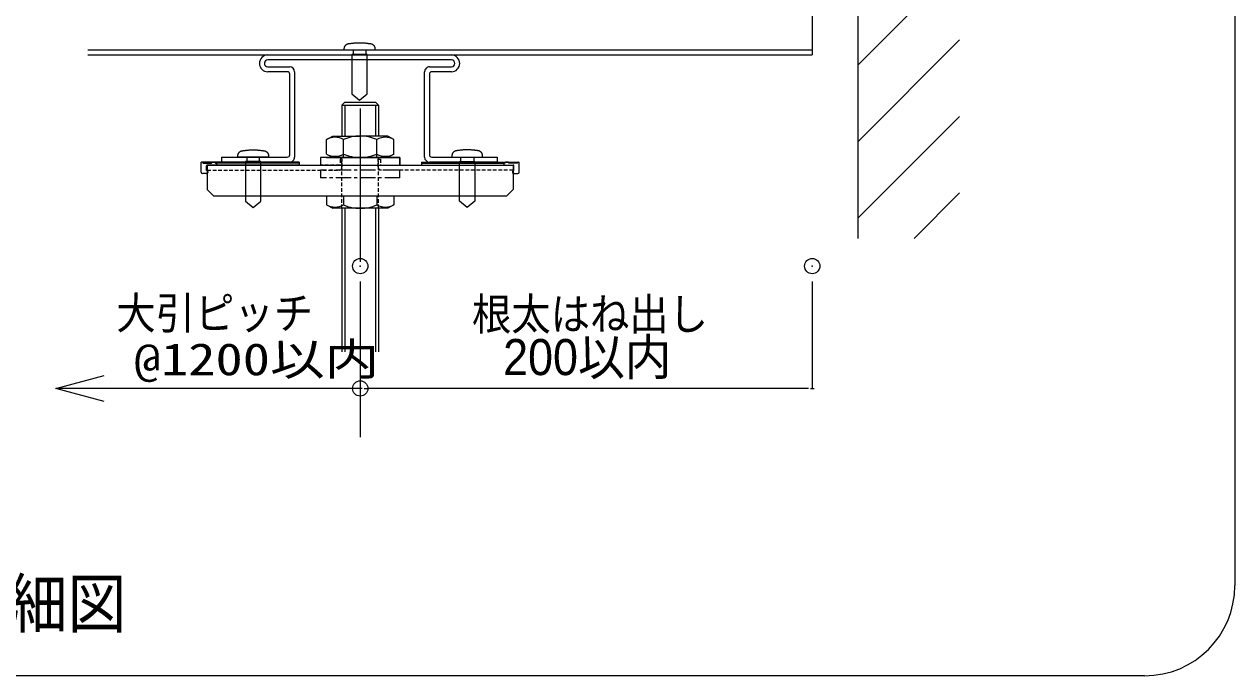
# Model space of a CAD drawing. Units: millimetres, scale not verified. Extents: x -4131 to 4169, y -981 to 998.
# Drawn here: x 1467.5 to 1863.3, y -93.1 to 119.8 of the extents above; entities that cross this region are included whole.
import ezdxf
from ezdxf.enums import TextEntityAlignment as Align

# ---------------------------------------------------------------- set-up
doc = ezdxf.new("R2010")
doc.units = ezdxf.units.MM
doc.header["$LTSCALE"] = 10
doc.header["$PDMODE"] = 32
doc.header["$PDSIZE"] = 5
doc.linetypes.add('CHAIN1', pattern=[8, 5, -1, 1, -1])
doc.linetypes.add('DASHED1', pattern=[1.8, 1.2, -0.6])
for name, color, linetype, lineweight in [('0-2_文字', 4, 'Continuous', 9), ('0-3_寸法', 7, 'Continuous', 9), ('0-4_一般', 4, 'Continuous', 9), ('0-5_ビス', 2, 'Continuous', 9), ('0-6_0', 7, 'Continuous', 9), ('0-8_大引', 4, 'Continuous', 9), ('0-9_根太', 4, 'Continuous', 9), ('0-B_束', 4, 'Continuous', 9)]:
    doc.layers.add(name, color=color, linetype=linetype, lineweight=lineweight)
doc.layers.add('0-7_DEFPOINTS', color=7, linetype='Continuous')
doc.styles.add('ＭＳ ゴシック', font='')
doc.styles.add('ＭＳ Ｐゴシック', font='')
doc.styles.get('ＭＳ ゴシック').set_extended_font_data('MS Gothic')
doc.styles.get('ＭＳ Ｐゴシック').set_extended_font_data('MS PGothic')

# ---------------------------------------------------------------- blocks, each defined once
blk = doc.blocks.new('グループ-39-1')
at = {"layer": '0-4_一般'}
for p, q in [((18556.9, 5312.8), (18225.1, 4981)), ((18556.9, 5062.8), (18225.1, 4731)), ((18556.9, 4812.8), (18225.1, 4481)), ((18556.9, 4562.8), (18225.1, 4231)), ((18556.9, 4312.8), (18225.1, 3981)), ((18556.9, 4062.8), (18225.1, 3731)), ((18556.9, 3812.8), (18225.1, 3481)), ((18556.9, 3562.8), (18408, 3413.9))]:
    blk.add_line(p, q, dxfattribs=at)
blk = doc.blocks.new('_DOT')
at = {"layer": '0-6_0'}
for p, q in [((-5, 0), (-10, 0)), ((-2.5, 0), (2.5, 0))]:
    blk.add_line(p, q, dxfattribs=at)
blk = doc.blocks.new('グループ-97-1')
at = {"layer": '0-5_ビス'}
for p, q in [((-21.2, 59.3), (-21.2, 45.3)), ((21.2, 45.3), (21.2, 59.3))]:
    blk.add_line(p, q, dxfattribs=at)
for points in [[(-50, 59.3), (-50, 59.6), (-50, 59.8), (-50, 60.1), (-50, 60.3), (-50, 60.5), (-50, 60.8), (-50, 61), (-50, 61.3), (-50, 61.5), (-50, 61.8), (-50, 62), (-50, 62.2), (-50, 62.5), (-50, 62.7), (-50, 63), (-50, 63.2), (-50, 63.4), (-50, 63.7), (-50, 63.9), (-50, 64.2), (-50, 64.4), (-50, 65.2), (-49.9, 66.2), (-49.8, 67.3), (-49.5, 68.3), (-49.2, 69.3), (-48.9, 70.4), (-48.4, 71.4), (-47.9, 72.4), (-47.3, 73.3), (-46.6, 74.3), (-45.9, 75.1), (-45.1, 76), (-44.3, 76.7), (-43.4, 77.4), (-42.5, 78), (-41.5, 78.6), (-40.5, 79.1), (-39.5, 79.5)], [(-39.5, 79.5), (-38.5, 79.8), (-37.5, 80.1), (-36.5, 80.3), (-35.8, 80.4), (-35.3, 80.4), (-34.7, 80.5), (-34.2, 80.6), (-33.7, 80.6), (-33.2, 80.7), (-32.7, 80.8), (-32.1, 80.8), (-31.6, 80.9), (-31.1, 81), (-30.6, 81), (-30.1, 81.1), (-29.5, 81.2), (-29, 81.2), (-28.5, 81.3), (-28, 81.4), (-27.5, 81.4), (-26.9, 81.5), (-26.4, 81.6), (-25.9, 81.6), (-25.4, 81.7), (-24.4, 81.8), (-22.1, 82.1), (-19.7, 82.3), (-17.4, 82.6), (-15, 82.8), (-12.6, 82.9), (-10.3, 83.1), (-7.9, 83.2), (-5.6, 83.3), (-3.2, 83.3), (-0.9, 83.3), (1.5, 83.3), (3.8, 83.3), (6.2, 83.2), (8.5, 83.2)], [(8.5, 83.2), (10.9, 83), (13.2, 82.9), (15.6, 82.7), (17.9, 82.5), (20.3, 82.3), (22.6, 82), (25, 81.7), (25.5, 81.7), (26, 81.6), (26.6, 81.5), (27.1, 81.5), (27.6, 81.4), (28.1, 81.3), (28.6, 81.3), (29.2, 81.2), (29.7, 81.1), (30.2, 81.1), (30.7, 81), (31.2, 80.9), (31.7, 80.9), (32.3, 80.8), (32.8, 80.7), (33.3, 80.7), (33.8, 80.6), (34.3, 80.5), (34.9, 80.5), (35.4, 80.4), (35.9, 80.3), (36.8, 80.2), (37.8, 80), (38.8, 79.7), (39.8, 79.4), (40.8, 79), (41.8, 78.5), (42.7, 77.9), (43.6, 77.2), (44.5, 76.5), (45.3, 75.8), (46.1, 74.9)], [(15.9, 59.3), (11.2, 59.3), (6.5, 59.3), (1.8, 59.3), (-2.9, 59.3), (-7.6, 59.3), (-12.4, 59.3), (-17.1, 59.3), (-21.8, 59.3), (-26.5, 59.3), (-31.2, 59.3), (-35.9, 59.3), (-40.6, 59.3), (-45.3, 59.3), (-50, 59.3), (-50, 59.3)], [(46.1, 74.9), (46.8, 74), (47.5, 73.1), (48, 72.1), (48.5, 71.1), (49, 70.1), (49.3, 69.1), (49.6, 68), (49.8, 67), (49.9, 66), (50, 65), (50, 64.3), (50, 64.1), (50, 63.9), (50, 63.6), (50, 63.4), (50, 63.1), (50, 62.9), (50, 62.7), (50, 62.4), (50, 62.2), (50, 61.9), (50, 61.7), (50, 61.4), (50, 61.2), (50, 61), (50, 60.7), (50, 60.5), (50, 60.2), (50, 60), (50, 59.8), (50, 59.5), (48.8, 59.3), (44.1, 59.3), (39.4, 59.3), (34.7, 59.3), (30, 59.3), (25.3, 59.3), (20.6, 59.3), (15.9, 59.3)]]:
    blk.add_lwpolyline(points, dxfattribs=at)
blk.add_lwpolyline([(-25, 45.3), (-25, -84.1), (0, -104.7), (25, -84.1), (25, 45.3)], close=True, dxfattribs=at)
blk = doc.blocks.new('ナベテクス4x16')
at = {"layer": '0-5_ビス'}
blk.add_blockref('グループ-97-1', (0, 0), dxfattribs=at)
blk = doc.blocks.new('グループ-178-1')
at = {"layer": '0-B_束'}
for p, q in [((16536.8, 3849.3), (16546.8, 3859.3)), ((16536.8, 3849.3), (16656.8, 3849.3)), ((16536.8, 3849.3), (16536.8, 3748.4)), ((16546.8, 3859.3), (16646.8, 3859.3)), ((16546.8, 3849.3), (16546.8, 3748.4)), ((16646.8, 3859.3), (16656.8, 3849.3)), ((16646.8, 3849.3), (16646.8, 3748.4)), ((16656.8, 3849.3), (16656.8, 3748.4)), ((16536.8, 3512.4), (16536.8, 3043.9)), ((16546.8, 3512.4), (16546.8, 3043.9)), ((16646.8, 3512.4), (16646.8, 3043.9)), ((16656.8, 3512.4), (16656.8, 3043.9))]:
    blk.add_line(p, q, dxfattribs=at)
blk = doc.blocks.new('グループ-179-1')
at = {"layer": '0-B_束'}
for p, q in [((16466.8, 3678.4), (16466.8, 3653.4)), ((16726.8, 3678.4), (16466.8, 3678.4)), ((16726.8, 3653.4), (16726.8, 3678.4))]:
    blk.add_line(p, q, dxfattribs=at)
blk = doc.blocks.new('グループ-180-1')
at = {"layer": '0-B_束'}
for p, q in [((16487.1, 3553.4), (16487.1, 3523.8)), ((16487.1, 3523.8), (16506.8, 3512.4)), ((16542, 3553.4), (16542, 3523.8)), ((16651.7, 3553.4), (16651.7, 3523.8)), ((16706.5, 3523.8), (16686.8, 3512.4)), ((16706.5, 3553.4), (16706.5, 3523.8)), ((16686.8, 3512.4), (16506.8, 3512.4))]:
    blk.add_line(p, q, dxfattribs=at)
for centre, radius, start, end in [((16514.5, 3571.3), 54.9, 240, 300), ((16596.8, 3650.3), 138, 246.5735, 293.4265), ((16679.1, 3571.3), 54.9, 240, 300)]:
    blk.add_arc(centre, radius, start, end, dxfattribs=at)
blk = doc.blocks.new('グループ-181-1')
at = {"layer": '0-B_束'}
for p, q in [((16076.8, 3630.9), (16076.8, 3663.4)), ((16079.8, 3663.4), (16076.8, 3663.4)), ((16396.8, 3663.4), (16079.8, 3663.4)), ((16083.3, 3660.4), (16110.3, 3660.4)), ((16094.3, 3635.9), (16094.3, 3651.4)), ((16396.8, 3653.4), (16096.3, 3653.4)), ((16113.8, 3663.4), (16119.8, 3663.4)), ((16123.3, 3660.4), (16126.8, 3660.4)), ((16126.8, 3660.4), (16126.8, 3653.4)), ((16396.8, 3660.4), (16126.8, 3660.4)), ((16396.8, 3663.4), (16396.8, 3653.4)), ((16094.3, 3625.9), (16081.8, 3625.9))]:
    blk.add_line(p, q, dxfattribs=at)
for centre, radius, start, end in [((16080.3, 3661.9), 1.5, 0, 90), ((16083.3, 3661.9), 1.5, 180, 270), ((16096.3, 3651.4), 2, 90, 180), ((16110.3, 3661.9), 1.5, 270, 0), ((16113.3, 3661.9), 1.5, 90, 180), ((16120.3, 3661.9), 1.5, 0, 90), ((16123.3, 3661.9), 1.5, 180, 270), ((16081.8, 3630.9), 5, 180, 270), ((16094.3, 3630.9), 5, 60.2034, 90), ((16094.3, 3630.9), 5, 270, 299.7966)]:
    blk.add_arc(centre, radius, start, end, dxfattribs=at)
at = {"layer": '0-B_束', "linetype": 'DASHED1'}
blk.add_arc((16094.3, 3630.9), 5, 299.7966, 60.2034, dxfattribs=at)
blk = doc.blocks.new('グループ-182-1')
at = {"layer": '0-B_束'}
for p, q in [((16796.8, 3663.4), (16796.8, 3653.4)), ((16796.8, 3663.4), (17113.8, 3663.4)), ((16796.8, 3660.4), (17066.8, 3660.4)), ((16796.8, 3653.4), (17097.3, 3653.4)), ((17070.3, 3660.4), (17066.8, 3660.4)), ((17066.8, 3660.4), (17066.8, 3653.4)), ((17079.8, 3663.4), (17073.8, 3663.4)), ((17110.3, 3660.4), (17083.3, 3660.4)), ((17099.3, 3635.9), (17099.3, 3651.4)), ((17113.8, 3663.4), (17116.8, 3663.4)), ((17116.8, 3630.9), (17116.8, 3663.4)), ((17099.3, 3625.9), (17111.8, 3625.9))]:
    blk.add_line(p, q, dxfattribs=at)
for centre, radius, start, end in [((17070.3, 3661.9), 1.5, 270, 0), ((17073.3, 3661.9), 1.5, 90, 180), ((17080.3, 3661.9), 1.5, 0, 90), ((17083.3, 3661.9), 1.5, 180, 270), ((17097.3, 3651.4), 2, 0, 90), ((17110.3, 3661.9), 1.5, 270, 0), ((17113.3, 3661.9), 1.5, 90, 180), ((17099.3, 3630.9), 5, 90, 119.7966), ((17099.3, 3630.9), 5, 240.2034, 270), ((17111.8, 3630.9), 5, 270, 0)]:
    blk.add_arc(centre, radius, start, end, dxfattribs=at)
at = {"layer": '0-B_束', "linetype": 'DASHED1'}
blk.add_arc((17099.3, 3630.9), 5, 119.7966, 240.2034, dxfattribs=at)
blk = doc.blocks.new('グループ-183-1')
at = {"layer": '0-B_束', "color": 7, "linetype": 'CHAIN1'}
for p, q in [((16466.8, 3637.4), (16466.8, 3612.4)), ((16726.8, 3637.4), (16466.8, 3637.4)), ((16726.8, 3612.4), (16466.8, 3612.4)), ((16726.8, 3612.4), (16726.8, 3637.4))]:
    blk.add_line(p, q, dxfattribs=at)
blk = doc.blocks.new('グループ-184-1')
at = {"layer": '0-B_束'}
for p, q in [((16096.8, 3653.4), (16096.8, 3573.4)), ((16096.8, 3573.4), (16116.8, 3553.4)), ((17096.8, 3573.4), (17076.8, 3553.4)), ((16116.8, 3553.4), (17076.8, 3553.4))]:
    blk.add_line(p, q, dxfattribs=at)
at = {"layer": '0-B_束', "linetype": 'DASHED1'}
for p, q in [((16529.3, 3653.4), (16466.8, 3653.4)), ((16664.3, 3653.4), (16922.8, 3653.4))]:
    blk.add_line(p, q, dxfattribs=at)
at = {"layer": '0-B_束', "color": 7, "linetype": 'DASHED1'}
for p, q in [((16530.8, 3673.4), (16530.8, 3654.9)), ((16538.3, 3673.4), (16530.8, 3673.4)), ((16536.8, 3512.4), (16536.8, 3678.4)), ((16538.3, 3647.4), (16538.3, 3673.4)), ((16655.3, 3673.4), (16662.8, 3673.4)), ((16655.3, 3647.4), (16655.3, 3673.4)), ((16656.8, 3512.4), (16656.8, 3678.4)), ((16662.8, 3673.4), (16662.8, 3654.9)), ((16096.8, 3637.4), (16528.3, 3637.4)), ((17096.8, 3637.4), (16665.3, 3637.4))]:
    blk.add_line(p, q, dxfattribs=at)
at = {"layer": '0-B_束'}
blk.add_lwpolyline([(16096.8, 3653.4), (17096.8, 3653.4), (17096.8, 3573.4)], dxfattribs=at)
at = {"layer": '0-B_束', "color": 7, "linetype": 'DASHED1'}
for centre, start, end in [((16528.3, 3647.4), 270, 0), ((16665.3, 3647.4), 180, 270)]:
    blk.add_arc(centre, 10, start, end, dxfattribs=at)
at = {"layer": '0-B_束', "linetype": 'DASHED1'}
for centre, start, end in [((16529.3, 3654.9), 270, 0), ((16664.3, 3654.9), 180, 270)]:
    blk.add_arc(centre, 1.5, start, end, dxfattribs=at)
at = {"layer": '0-B_束'}
for name in ['グループ-181-1', 'グループ-179-1', 'グループ-182-1', 'グループ-183-1', 'グループ-180-1']:
    blk.add_blockref(name, (0, 0), dxfattribs=at)
blk = doc.blocks.new('グループ-185-1')
at = {"layer": '0-B_束'}
for p, q in [((16487.1, 3737), (16506.8, 3748.4)), ((16487.1, 3689.8), (16487.1, 3737)), ((16506.8, 3748.4), (16596.8, 3748.4)), ((16542, 3678.4), (16542, 3737)), ((16686.8, 3748.4), (16596.8, 3748.4)), ((16651.7, 3678.4), (16651.7, 3737)), ((16706.5, 3737), (16686.8, 3748.4)), ((16706.5, 3689.8), (16706.5, 3737)), ((16487.1, 3689.8), (16506.8, 3678.4)), ((16706.5, 3689.8), (16686.8, 3678.4)), ((16466.8, 3678.4), (16466.8, 3653.4)), ((16596.8, 3678.4), (16466.8, 3678.4)), ((16487.1, 3678.4), (16596.8, 3678.4)), ((16596.8, 3678.4), (16726.8, 3678.4)), ((16706.5, 3678.4), (16596.8, 3678.4)), ((16726.8, 3678.4), (16726.8, 3653.4))]:
    blk.add_line(p, q, dxfattribs=at)
for points in [[(16596.8, 3678.4), (16487.1, 3678.4), (16596.8, 3678.4)], [(16596.8, 3678.4), (16706.5, 3678.4), (16596.8, 3678.4)]]:
    blk.add_lwpolyline(points, dxfattribs=at)
for centre, radius, start, end in [((16514.5, 3689.5), 54.9, 60, 120), ((16596.8, 3610.4), 138, 90, 113.4265), ((16596.8, 3610.4), 138, 66.5735, 90), ((16679.1, 3689.5), 54.9, 60, 120), ((16514.5, 3737.3), 54.9, 240, 300), ((16596.8, 3816.3), 138, 246.5735, 270), ((16596.8, 3816.3), 138, 270, 293.4265), ((16679.1, 3737.3), 54.9, 240, 300)]:
    blk.add_arc(centre, radius, start, end, dxfattribs=at)
blk = doc.blocks.new('グループ-186-1')
at = {"layer": '0-B_束'}
for name in ['グループ-178-1', 'グループ-185-1', 'グループ-184-1']:
    blk.add_blockref(name, (0, 0), dxfattribs=at)

msp = doc.modelspace()

# ---------------------------------------------------------------- linework, layer by layer
at = {"layer": '0-3_寸法'}
for p, q in [((1577.33, 35.77), (1577.33, 0.77)), ((1725.16, 35.77), (1725.16, 0.77)), ((1722.65, 0.77), (1579.84, 0.77))]:
    msp.add_line(p, q, dxfattribs=at)
at = {"layer": '0-3_寸法', "color": 4}
msp.add_line((1577.33, 0.77), (1477.77, 0.77), dxfattribs=at)
msp.add_lwpolyline([(1493.65, -3.48), (1477.77, 0.77), (1493.65, 5.02)], dxfattribs=at)
at = {"layer": '0-4_一般', "color": 7}
for p, q in [((1863.33, 253.52), (1863.33, -63.62)), ((1833.86, -93.09), (1066.81, -93.09))]:
    msp.add_line(p, q, dxfattribs=at)
at = {"layer": '0-4_一般', "color": 3}
msp.add_line((1740.16, 49.79), (1740.16, 224.99), dxfattribs=at)
at = {"layer": '0-4_一般', "linetype": 'CHAIN1'}
msp.add_line((1577.33, 92.2), (1577.33, -15.11), dxfattribs=at)
at = {"layer": '0-4_一般', "color": 7}
msp.add_arc((1833.86, -63.62), 29.48, 270, 0, dxfattribs=at)
at = {"layer": '0-7_DEFPOINTS'}
for p in [(1577.33, 40.77), (1725.16, 40.77), (1577.33, 0.77)]:
    msp.add_point(p, dxfattribs=at)
at = {"layer": '0-8_大引'}
for p, q in [((1547.13, 105.84), (1554.28, 105.84)), ((1553.48, 104.24), (1547.13, 104.24)), ((1554.28, 77.14), (1554.28, 103.44)), ((1555.88, 104.24), (1555.88, 76.34)), ((1598.38, 76.34), (1598.38, 104.24)), ((1599.98, 105.84), (1607.13, 105.84)), ((1599.98, 103.44), (1599.98, 77.14)), ((1607.13, 104.24), (1600.78, 104.24))]:
    msp.add_line(p, q, dxfattribs=at)
for points in [[(1547.13, 109.74), (1577.13, 109.74), (1607.13, 109.74)], [(1607.13, 108.14), (1577.13, 108.14), (1547.13, 108.14)], [(1554.28, 74.74), (1532.13, 74.74), (1532.13, 76.34), (1553.48, 76.34)], [(1600.78, 76.34), (1622.13, 76.34), (1622.13, 74.74), (1599.98, 74.74)]]:
    msp.add_lwpolyline(points, dxfattribs=at)
for centre, radius, start, end in [((1547.13, 106.99), 2.75, 90, 180), ((1547.13, 106.99), 2.75, 180, 270), ((1547.13, 106.99), 1.15, 90, 180), ((1547.13, 106.99), 1.15, 180, 270), ((1607.13, 106.99), 2.75, 0, 90), ((1607.13, 106.99), 1.15, 0, 90), ((1607.13, 106.99), 1.15, 270, 0), ((1607.13, 106.99), 2.75, 270, 0), ((1553.48, 103.44), 0.8, 45, 90), ((1553.48, 103.44), 0.8, 0, 45), ((1554.28, 104.24), 1.6, 0, 90), ((1599.98, 104.24), 1.6, 135, 180), ((1599.98, 104.24), 1.6, 90, 135), ((1600.78, 103.44), 0.8, 135, 180), ((1600.78, 103.44), 0.8, 90, 135), ((1553.48, 77.14), 0.8, 270, 315), ((1553.48, 77.14), 0.8, 315, 0), ((1554.28, 76.34), 1.6, 315, 0), ((1599.98, 76.34), 1.6, 180, 270), ((1600.78, 77.14), 0.8, 180, 225), ((1600.78, 77.14), 0.8, 225, 270), ((1554.28, 76.34), 1.6, 270, 315)]:
    msp.add_arc(centre, radius, start, end, dxfattribs=at)
at = {"layer": '0-9_根太'}
for p, q in [((1725.16, 144.74), (1725.16, 109.74)), ((1725.16, 111.34), (1488.27, 111.34)), ((1488.27, 109.74), (1725.16, 109.74))]:
    msp.add_line(p, q, dxfattribs=at)

# ---------------------------------------------------------------- block references
at = {"layer": '0-3_寸法', "xscale": 0.2503723, "yscale": 0.2503723, "rotation": 180}
msp.add_blockref('_DOT', (1577.33, 0.77), dxfattribs=at)
at = {"layer": '0-3_寸法', "xscale": 0.2503723, "yscale": 0.2503723}
msp.add_blockref('_DOT', (1725.16, 0.77), dxfattribs=at)
at = {"layer": '0-4_一般', "xscale": 0.1, "yscale": 0.1}
msp.add_blockref('グループ-39-1', (-82.35, -291.6), dxfattribs=at)
at = {"layer": '0-5_ビス', "xscale": 0.1, "yscale": 0.1}
for p in [(1577.13, 105.4), (1542.33, 70.4)]:
    msp.add_blockref('ナベテクス4x16', p, dxfattribs=at)
at = {"layer": '0-5_ビス', "xscale": -0.1, "yscale": 0.1, "rotation": 359.99998}
msp.add_blockref('ナベテクス4x16', (1612.33, 70.4), dxfattribs=at)
at = {"layer": '0-B_束', "xscale": 0.1, "yscale": 0.1}
msp.add_blockref('グループ-186-1', (-82.35, -291.6), dxfattribs=at)

# ---------------------------------------------------------------- texts
at = {"layer": '0-2_文字', "style": 'ＭＳ ゴシック', "width": 0.9}
msp.add_text('端部詳細図', height=15.69, dxfattribs=at).set_placement((1404.56, -82.04), align=Align.BOTTOM_LEFT)
at = {"layer": '0-3_寸法', "color": 4, "style": 'ＭＳ ゴシック'}
for s, width, p in [('大引ピッチ', 0.9, (1497.59, 17.02)), ('根太はね出し', 0.9, (1613.88, 16.71)), ('@1200以内', 1.25, (1503.27, 1.95))]:
    msp.add_text(s, height=10.48, dxfattribs=dict(at, width=width)).set_placement(p, align=Align.BOTTOM_LEFT)
at = {"layer": '0-3_寸法', "style": 'ＭＳ Ｐゴシック', "width": 0.95}
msp.add_text('200以内', height=11.8, dxfattribs=at).set_placement((1624.07, 1.59), align=Align.BOTTOM_LEFT)

doc.saveas('drawing.dxf')
